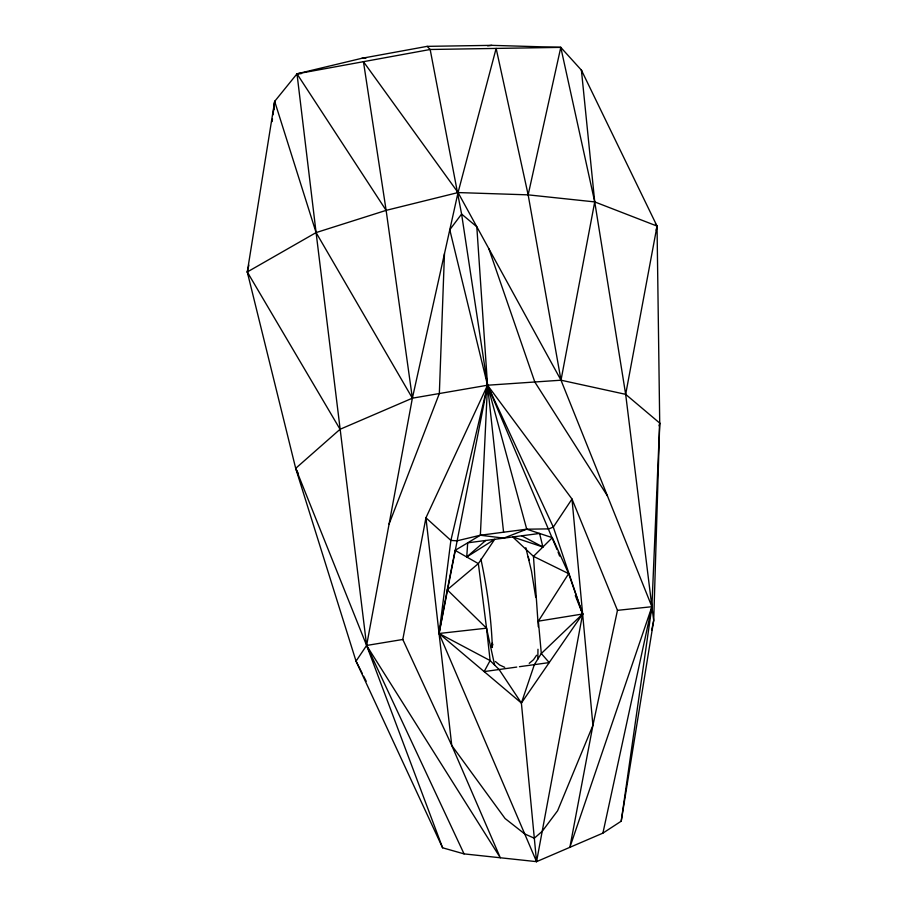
<?xml version="1.0" encoding="UTF-8"?>
<svg xmlns="http://www.w3.org/2000/svg" width="907" height="907" viewBox="0 0 907 907"><rect width="100%" height="100%" fill="white"/><g stroke="black" fill="none" stroke-linecap="round" stroke-linejoin="round"><path stroke-width="1.36" d="M537.828 659.083L537.976 649.253M538.293 626.771L533.463 556.354L512.738 536.955L542.896 547L539.586 533.463L467.695 542.828L466.742 556.989L494.7 539.302L478.363 563.61L447.253 589.788L439.056 633.483L536.559 861.65L602.906 833.125L621.216 821.186L653.709 620.456L659.718 423.081L657.042 226.07L581.41 70.145L560.787 47.379L491.821 45.35L427.152 46.359L361.802 58.309L296.997 73.83L274.674 101.369L247.282 271.975L295.693 468.352L356.032 661.146L442.593 847.796L464.055 853.884L536.559 861.65L582.634 614.005L553.304 527.092L487.535 385.226L449.781 229.754L461.595 214.075L430.167 49.488L427.152 46.359M444.464 253.699L439.339 393.536L389.092 524.008M442.593 847.796L366.621 645.455L295.693 468.352L340.057 429.283L412.379 398.184L487.535 385.226L561.002 380.203L625.671 394.341L659.718 423.081L651.906 606.715L621.216 821.186M494.621 665.046L486.537 628.188L447.253 589.788L455.121 550.368L480.359 535.232L487.535 385.226L476.81 226.761L461.595 214.075L487.535 385.226L503.578 532.216M273.903 109.781L274.674 101.369L316.09 232.589L366.621 645.455L464.055 853.884M272.134 121.572L272.474 118.874M272.984 114.838L274.674 101.369M536.559 861.65L521.389 703.038L439.056 633.483L450.881 540.413L487.535 385.226L572 499.031L617.463 610.343L592.929 725.317L569.868 847.331L651.906 606.715L625.671 394.341L594.731 201.91L560.787 47.379L430.167 49.488L296.997 73.83L316.09 232.589L412.379 398.184L366.621 645.455L356.032 661.146L362.392 673.708M625.671 394.341L657.042 226.07L655.353 223.836M656.26 230.242L657.042 226.07L594.731 201.91L528.157 194.858L458.046 192.567L386.133 210.367L316.09 232.589L247.282 271.975L248.892 275.898M402.799 639.48L366.621 645.455L500.313 857.761L451.754 745.463L402.799 639.48L425.939 517.795L487.535 385.226L557.023 549.517M439.056 633.483L487.535 385.226L526.74 529.2L552.318 537.67L568.655 573.632L582.634 614.005L521.389 703.038L499.111 669.513L490.109 660.568L439.056 633.483L486.537 628.188L490.109 660.568L484.157 671.588L516.741 667.076M651.714 630.104L653.709 620.456L651.906 606.715L561.002 380.203L458.046 192.567L363.446 61.676L386.133 210.367L412.379 398.184L458.046 192.567L496.14 48.422L528.157 194.858L561.002 380.203L594.731 201.91L581.41 70.145L582.079 72.889M602.906 833.125L651.906 606.715L617.463 610.343M528.157 194.858L560.787 47.379M248.881 265.116L247.282 271.975L340.057 429.283M659.072 425.837L659.718 423.081M492.841 644.31L492.036 646.736L492.365 642.893L492.354 647.507C491.311 617.792 487.104 588.167 480.903 559.109M521.389 703.038L534.359 664.638L541.309 653.516L582.634 614.005L575.31 595.582M519.45 666.702L549.223 662.586L541.309 653.516L538.373 621.159L568.655 573.632L533.463 556.354L552.318 537.67M536.581 655.251L533.531 659.684L529.223 663.357M466.742 556.989L485.71 540.481M526.74 529.2L503.759 538.123L480.359 535.232L456.958 540.833L450.881 540.413L425.939 517.795L451.754 745.463L505.086 818.522L524.711 833.93L534.314 838.215L542.205 831.322L557.601 810.767L592.929 725.317L572 499.031L553.304 527.092L548.826 528.883L526.74 529.2L480.359 535.232M538.373 621.159L582.634 614.005M487.637 45.838L491.821 45.35M361.802 58.309L366.009 57.969M301.203 73.671L296.997 73.83L386.133 210.367M504.734 667.348L499.587 664.978L495.415 661.543M521.695 535.788L542.896 547M455.121 550.368L478.363 563.61L486.537 628.188M607.452 495.948L534.813 381.994L488.85 248.722M363.662 676.225L366.201 681.248M295.693 468.352L298.222 473.397M558.066 552.148L559.63 556.093M525.811 547.692L531.479 571.115L535.754 597.464M528.259 556.841L529.144 560.186"/></g></svg>
